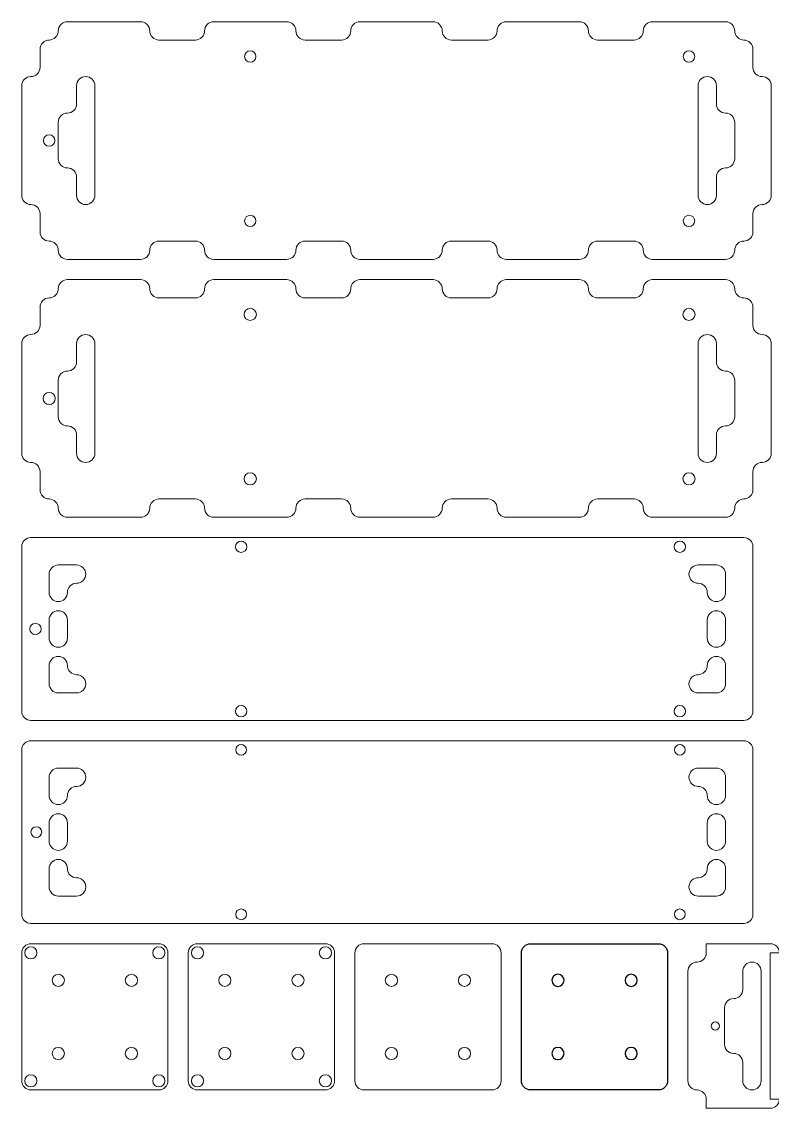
# Model space of a CAD drawing. Extents: x 1 to 124, y -115 to -1.
# Drawn here: x 1 to 74.9, y -108 to -1 of the extents above; entities that cross this region are included whole.
import ezdxf

# ---------------------------------------------------------------- set-up
doc = ezdxf.new("R2010")
doc.units = 0
doc.layers.get('0').update_dxf_attribs({"lineweight": 25})
for name, color, linetype, lineweight, true_color in [('1', 18, 'Continuous', 0, 0x000000), ('14', 18, 'Continuous', 0, 0x000000), ('15', 18, 'Continuous', 0, 0x000000), ('18', 18, 'Continuous', 0, 0x000000), ('19', 18, 'Continuous', 0, 0x000000), ('21', 18, 'Continuous', 0, 0x000000), ('22', 18, 'Continuous', 0, 0x000000), ('23', 18, 'Continuous', 0, 0x000000)]:
    doc.layers.add(name, color=color, linetype=linetype, lineweight=lineweight, true_color=true_color)

msp = doc.modelspace()

# ---------------------------------------------------------------- linework, layer by layer
at = {"flags": 128}
for points in [[(50.2, -92.7, -0.414214), (51.1, -91.8), (52, -91.8), (52.9, -91.8), (53.8, -91.8), (54.7, -91.8), (55.6, -91.8), (56.5, -91.8), (57.4, -91.8), (58.3, -91.8), (59.2, -91.8), (60.1, -91.8), (61, -91.8), (61.9, -91.8), (62.8, -91.8), (63.7, -91.8, -0.414214), (64.6, -92.7), (64.6, -93.6), (64.6, -94.5), (64.6, -95.4), (64.6, -96.3), (64.6, -97.2), (64.6, -98.1), (64.6, -99), (64.6, -99.9), (64.6, -100.8), (64.6, -101.7), (64.6, -102.6), (64.6, -103.5), (64.6, -104.4), (64.6, -105.3, -0.414214), (63.7, -106.2), (62.8, -106.2), (61.9, -106.2), (61, -106.2), (60.1, -106.2), (59.2, -106.2), (58.3, -106.2), (57.4, -106.2), (56.5, -106.2), (55.6, -106.2), (54.7, -106.2), (53.8, -106.2), (52.9, -106.2), (52, -106.2), (51.1, -106.2, -0.414214), (50.2, -105.3), (50.2, -104.4), (50.2, -103.5), (50.2, -102.6), (50.2, -101.7), (50.2, -100.8), (50.2, -99.9), (50.2, -99), (50.2, -98.1), (50.2, -97.2), (50.2, -96.3), (50.2, -95.4), (50.2, -94.5), (50.2, -93.6), (50.2, -92.7)], [(54.4, -95.4, 1), (53.2, -95.4, 1), (54.4, -95.4)], [(61.6, -95.4, 1), (60.4, -95.4, 1), (61.6, -95.4)], [(54.4, -102.6, 1), (53.2, -102.6, 1), (54.4, -102.6)], [(61.6, -102.6, 1), (60.4, -102.6, 1), (61.6, -102.6)]]:
    msp.add_lwpolyline(points, format="xyb", dxfattribs=at)
at = {"layer": '1', "flags": 128}
for points in [[(1, -92.7, -0.414214), (1.9, -91.8), (2.8, -91.8), (3.7, -91.8), (4.6, -91.8), (5.5, -91.8), (6.4, -91.8), (7.3, -91.8), (8.2, -91.8), (9.1, -91.8), (10, -91.8), (10.9, -91.8), (11.8, -91.8), (12.7, -91.8), (13.6, -91.8), (14.5, -91.8, -0.414214), (15.4, -92.7), (15.4, -93.6), (15.4, -94.5), (15.4, -95.4), (15.4, -96.3), (15.4, -97.2), (15.4, -98.1), (15.4, -99), (15.4, -99.9), (15.4, -100.8), (15.4, -101.7), (15.4, -102.6), (15.4, -103.5), (15.4, -104.4), (15.4, -105.3, -0.414214), (14.5, -106.2), (13.6, -106.2), (12.7, -106.2), (11.8, -106.2), (10.9, -106.2), (10, -106.2), (9.1, -106.2), (8.2, -106.2), (7.3, -106.2), (6.4, -106.2), (5.5, -106.2), (4.6, -106.2), (3.7, -106.2), (2.8, -106.2), (1.9, -106.2, -0.414214), (1, -105.3), (1, -104.4), (1, -103.5), (1, -102.6), (1, -101.7), (1, -100.8), (1, -99.9), (1, -99), (1, -98.1), (1, -97.2), (1, -96.3), (1, -95.4), (1, -94.5), (1, -93.6), (1, -92.7)], [(2.5, -92.7, 1), (1.3, -92.7, 1), (2.5, -92.7)], [(15.1, -92.7, 1), (13.9, -92.7, 1), (15.1, -92.7)], [(5.2, -95.4, 1), (4, -95.4, 1), (5.2, -95.4)], [(12.4, -95.4, 1), (11.2, -95.4, 1), (12.4, -95.4)], [(5.2, -102.6, 1), (4, -102.6, 1), (5.2, -102.6)], [(12.4, -102.6, 1), (11.2, -102.6, 1), (12.4, -102.6)], [(2.5, -105.3, 1), (1.3, -105.3, 1), (2.5, -105.3)], [(15.1, -105.3, 1), (13.9, -105.3, 1), (15.1, -105.3)]]:
    msp.add_lwpolyline(points, format="xyb", dxfattribs=at)
at = {"layer": '14', "flags": 128}
for points in [[(33.8, -92.7, -0.414214), (34.7, -91.8), (35.6, -91.8), (36.5, -91.8), (37.4, -91.8), (38.3, -91.8), (39.2, -91.8), (40.1, -91.8), (41, -91.8), (41.9, -91.8), (42.8, -91.8), (43.7, -91.8), (44.6, -91.8), (45.5, -91.8), (46.4, -91.8), (47.3, -91.8, -0.414214), (48.2, -92.7), (48.2, -93.6), (48.2, -94.5), (48.2, -95.4), (48.2, -96.3), (48.2, -97.2), (48.2, -98.1), (48.2, -99), (48.2, -99.9), (48.2, -100.8), (48.2, -101.7), (48.2, -102.6), (48.2, -103.5), (48.2, -104.4), (48.2, -105.3, -0.414214), (47.3, -106.2), (46.4, -106.2), (45.5, -106.2), (44.6, -106.2), (43.7, -106.2), (42.8, -106.2), (41.9, -106.2), (41, -106.2), (40.1, -106.2), (39.2, -106.2), (38.3, -106.2), (37.4, -106.2), (36.5, -106.2), (35.6, -106.2), (34.7, -106.2, -0.414214), (33.8, -105.3), (33.8, -104.4), (33.8, -103.5), (33.8, -102.6), (33.8, -101.7), (33.8, -100.8), (33.8, -99.9), (33.8, -99), (33.8, -98.1), (33.8, -97.2), (33.8, -96.3), (33.8, -95.4), (33.8, -94.5), (33.8, -93.6), (33.8, -92.7)], [(38, -95.4, 1), (36.8, -95.4, 1), (38, -95.4)], [(45.2, -95.4, 1), (44, -95.4, 1), (45.2, -95.4)], [(38, -102.6, 1), (36.8, -102.6, 1), (38, -102.6)], [(45.2, -102.6, 1), (44, -102.6, 1), (45.2, -102.6)]]:
    msp.add_lwpolyline(points, format="xyb", dxfattribs=at)
at = {"layer": '15', "flags": 128}
for points in [[(17.4, -92.7, -0.414214), (18.3, -91.8), (19.2, -91.8), (20.1, -91.8), (21, -91.8), (21.9, -91.8), (22.8, -91.8), (23.7, -91.8), (24.6, -91.8), (25.5, -91.8), (26.4, -91.8), (27.3, -91.8), (28.2, -91.8), (29.1, -91.8), (30, -91.8), (30.9, -91.8, -0.414214), (31.8, -92.7), (31.8, -93.6), (31.8, -94.5), (31.8, -95.4), (31.8, -96.3), (31.8, -97.2), (31.8, -98.1), (31.8, -99), (31.8, -99.9), (31.8, -100.8), (31.8, -101.7), (31.8, -102.6), (31.8, -103.5), (31.8, -104.4), (31.8, -105.3, -0.414214), (30.9, -106.2), (30, -106.2), (29.1, -106.2), (28.2, -106.2), (27.3, -106.2), (26.4, -106.2), (25.5, -106.2), (24.6, -106.2), (23.7, -106.2), (22.8, -106.2), (21.9, -106.2), (21, -106.2), (20.1, -106.2), (19.2, -106.2), (18.3, -106.2, -0.414214), (17.4, -105.3), (17.4, -104.4), (17.4, -103.5), (17.4, -102.6), (17.4, -101.7), (17.4, -100.8), (17.4, -99.9), (17.4, -99), (17.4, -98.1), (17.4, -97.2), (17.4, -96.3), (17.4, -95.4), (17.4, -94.5), (17.4, -93.6), (17.4, -92.7)], [(18.9, -92.7, 1), (17.7, -92.7, 1), (18.9, -92.7)], [(31.5, -92.7, 1), (30.3, -92.7, 1), (31.5, -92.7)], [(21.6, -95.4, 1), (20.4, -95.4, 1), (21.6, -95.4)], [(28.8, -95.4, 1), (27.6, -95.4, 1), (28.8, -95.4)], [(21.6, -102.6, 1), (20.4, -102.6, 1), (21.6, -102.6)], [(28.8, -102.6, 1), (27.6, -102.6, 1), (28.8, -102.6)], [(18.9, -105.3, 1), (17.7, -105.3, 1), (18.9, -105.3)], [(31.5, -105.3, 1), (30.3, -105.3, 1), (31.5, -105.3)]]:
    msp.add_lwpolyline(points, format="xyb", dxfattribs=at)
at = {"layer": '18', "flags": 128}
for points in [[(1, -72.7, -0.414214), (1.9, -71.8), (2.8, -71.8), (3.7, -71.8), (4.6, -71.8), (5.5, -71.8), (6.4, -71.8), (7.3, -71.8), (8.2, -71.8), (9.1, -71.8), (10, -71.8), (10.9, -71.8), (11.8, -71.8), (12.7, -71.8), (13.6, -71.8), (14.5, -71.8), (15.4, -71.8), (16.3, -71.8), (17.2, -71.8), (18.1, -71.8), (19, -71.8), (19.9, -71.8), (20.8, -71.8), (21.7, -71.8), (22.6, -71.8), (23.5, -71.8), (24.4, -71.8), (25.3, -71.8), (26.2, -71.8), (27.1, -71.8), (28, -71.8), (28.9, -71.8), (29.8, -71.8), (30.7, -71.8), (31.6, -71.8), (32.5, -71.8), (33.4, -71.8), (34.3, -71.8), (35.2, -71.8), (36.1, -71.8), (37, -71.8), (37.9, -71.8), (38.8, -71.8), (39.7, -71.8), (40.6, -71.8), (41.5, -71.8), (42.4, -71.8), (43.3, -71.8), (44.2, -71.8), (45.1, -71.8), (46, -71.8), (46.9, -71.8), (47.8, -71.8), (48.7, -71.8), (49.6, -71.8), (50.5, -71.8), (51.4, -71.8), (52.3, -71.8), (53.2, -71.8), (54.1, -71.8), (55, -71.8), (55.9, -71.8), (56.8, -71.8), (57.7, -71.8), (58.6, -71.8), (59.5, -71.8), (60.4, -71.8), (61.3, -71.8), (62.2, -71.8), (63.1, -71.8), (64, -71.8), (64.9, -71.8), (65.8, -71.8), (66.7, -71.8), (67.6, -71.8), (68.5, -71.8), (69.4, -71.8), (70.3, -71.8), (71.2, -71.8), (72.1, -71.8, -0.414214), (73, -72.7), (73, -73.6), (73, -74.5), (73, -75.4), (73, -76.3), (73, -77.2), (73, -78.1), (73, -79), (73, -79.9), (73, -80.8), (73, -81.7), (73, -82.6), (73, -83.5), (73, -84.4), (73, -85.3), (73, -86.2), (73, -87.1), (73, -88), (73, -88.9, -0.414214), (72.1, -89.8), (71.2, -89.8), (70.3, -89.8), (69.4, -89.8), (68.5, -89.8), (67.6, -89.8), (66.7, -89.8), (65.8, -89.8), (64.9, -89.8), (64, -89.8), (63.1, -89.8), (62.2, -89.8), (61.3, -89.8), (60.4, -89.8), (59.5, -89.8), (58.6, -89.8), (57.7, -89.8), (56.8, -89.8), (55.9, -89.8), (55, -89.8), (54.1, -89.8), (53.2, -89.8), (52.3, -89.8), (51.4, -89.8), (50.5, -89.8), (49.6, -89.8), (48.7, -89.8), (47.8, -89.8), (46.9, -89.8), (46, -89.8), (45.1, -89.8), (44.2, -89.8), (43.3, -89.8), (42.4, -89.8), (41.5, -89.8), (40.6, -89.8), (39.7, -89.8), (38.8, -89.8), (37.9, -89.8), (37, -89.8), (36.1, -89.8), (35.2, -89.8), (34.3, -89.8), (33.4, -89.8), (32.5, -89.8), (31.6, -89.8), (30.7, -89.8), (29.8, -89.8), (28.9, -89.8), (28, -89.8), (27.1, -89.8), (26.2, -89.8), (25.3, -89.8), (24.4, -89.8), (23.5, -89.8), (22.6, -89.8), (21.7, -89.8), (20.8, -89.8), (19.9, -89.8), (19, -89.8), (18.1, -89.8), (17.2, -89.8), (16.3, -89.8), (15.4, -89.8), (14.5, -89.8), (13.6, -89.8), (12.7, -89.8), (11.8, -89.8), (10.9, -89.8), (10, -89.8), (9.1, -89.8), (8.2, -89.8), (7.3, -89.8), (6.4, -89.8), (5.5, -89.8), (4.6, -89.8), (3.7, -89.8), (2.8, -89.8), (1.9, -89.8, -0.414214), (1, -88.9), (1, -88), (1, -87.1), (1, -86.2), (1, -85.3), (1, -84.4), (1, -83.5), (1, -82.6), (1, -81.7), (1, -80.8), (1, -79.9), (1, -79), (1, -78.1), (1, -77.2), (1, -76.3), (1, -75.4), (1, -74.5), (1, -73.6), (1, -72.7)], [(23.13, -72.7, 1), (22.07, -72.7, 1), (23.13, -72.7)], [(66.33, -72.7, 1), (65.27, -72.7, 1), (66.33, -72.7)], [(3.7, -75.4), (3.7, -76.3), (3.7, -77.2, 0.414214), (4.6, -78.1, 0.414214), (5.5, -77.2, -0.414214), (6.4, -76.3, 0.414214), (7.3, -75.4, 0.414214), (6.4, -74.5), (5.5, -74.5), (4.6, -74.5, 0.414214), (3.7, -75.4)], [(68.5, -74.5), (67.6, -74.5, 0.414214), (66.7, -75.4, 0.414214), (67.6, -76.3, -0.414214), (68.5, -77.2, 0.414214), (69.4, -78.1, 0.414214), (70.3, -77.2), (70.3, -76.3), (70.3, -75.4, 0.414214), (69.4, -74.5), (68.5, -74.5)], [(3.7, -80.8), (3.7, -81.7, 0.414214), (4.6, -82.6, 0.414214), (5.5, -81.7), (5.5, -80.8), (5.5, -79.9, 0.414214), (4.6, -79, 0.414214), (3.7, -79.9), (3.7, -80.8)], [(68.5, -80.8), (68.5, -81.7, 0.414214), (69.4, -82.6, 0.414214), (70.3, -81.7), (70.3, -80.8), (70.3, -79.9, 0.414214), (69.4, -79, 0.414214), (68.5, -79.9), (68.5, -80.8)], [(2.97, -80.8, 1), (1.91, -80.8, 1), (2.97, -80.8)], [(3.7, -84.4), (3.7, -85.3), (3.7, -86.2, 0.414214), (4.6, -87.1), (5.5, -87.1), (6.4, -87.1, 0.414214), (7.3, -86.2, 0.414214), (6.4, -85.3, -0.414214), (5.5, -84.4, 0.414214), (4.6, -83.5, 0.414214), (3.7, -84.4)], [(68.5, -84.4, -0.414214), (67.6, -85.3, 0.414214), (66.7, -86.2, 0.414214), (67.6, -87.1), (68.5, -87.1), (69.4, -87.1, 0.414214), (70.3, -86.2), (70.3, -85.3), (70.3, -84.4, 0.414214), (69.4, -83.5, 0.414214), (68.5, -84.4)], [(23.13, -88.9, 1), (22.07, -88.9, 1), (23.13, -88.9)], [(23.13, -88.9, 1), (22.07, -88.9, 1), (23.13, -88.9)], [(23.13, -88.9, 1), (22.07, -88.9, 1), (23.13, -88.9)], [(23.13, -88.9, 1), (22.07, -88.9, 1), (23.13, -88.9)], [(23.13, -88.9, 1), (22.07, -88.9, 1), (23.13, -88.9)], [(66.33, -88.9, 1), (65.27, -88.9, 1), (66.33, -88.9)]]:
    msp.add_lwpolyline(points, format="xyb", dxfattribs=at)
at = {"layer": '19', "flags": 128}
for points in [[(1, -52.7, -0.414214), (1.9, -51.8), (2.8, -51.8), (3.7, -51.8), (4.6, -51.8), (5.5, -51.8), (6.4, -51.8), (7.3, -51.8), (8.2, -51.8), (9.1, -51.8), (10, -51.8), (10.9, -51.8), (11.8, -51.8), (12.7, -51.8), (13.6, -51.8), (14.5, -51.8), (15.4, -51.8), (16.3, -51.8), (17.2, -51.8), (18.1, -51.8), (19, -51.8), (19.9, -51.8), (20.8, -51.8), (21.7, -51.8), (22.6, -51.8), (23.5, -51.8), (24.4, -51.8), (25.3, -51.8), (26.2, -51.8), (27.1, -51.8), (28, -51.8), (28.9, -51.8), (29.8, -51.8), (30.7, -51.8), (31.6, -51.8), (32.5, -51.8), (33.4, -51.8), (34.3, -51.8), (35.2, -51.8), (36.1, -51.8), (37, -51.8), (37.9, -51.8), (38.8, -51.8), (39.7, -51.8), (40.6, -51.8), (41.5, -51.8), (42.4, -51.8), (43.3, -51.8), (44.2, -51.8), (45.1, -51.8), (46, -51.8), (46.9, -51.8), (47.8, -51.8), (48.7, -51.8), (49.6, -51.8), (50.5, -51.8), (51.4, -51.8), (52.3, -51.8), (53.2, -51.8), (54.1, -51.8), (55, -51.8), (55.9, -51.8), (56.8, -51.8), (57.7, -51.8), (58.6, -51.8), (59.5, -51.8), (60.4, -51.8), (61.3, -51.8), (62.2, -51.8), (63.1, -51.8), (64, -51.8), (64.9, -51.8), (65.8, -51.8), (66.7, -51.8), (67.6, -51.8), (68.5, -51.8), (69.4, -51.8), (70.3, -51.8), (71.2, -51.8), (72.1, -51.8, -0.414214), (73, -52.7), (73, -53.6), (73, -54.5), (73, -55.4), (73, -56.3), (73, -57.2), (73, -58.1), (73, -59), (73, -59.9), (73, -60.8), (73, -61.7), (73, -62.6), (73, -63.5), (73, -64.4), (73, -65.3), (73, -66.2), (73, -67.1), (73, -68), (73, -68.9, -0.414214), (72.1, -69.8), (71.2, -69.8), (70.3, -69.8), (69.4, -69.8), (68.5, -69.8), (67.6, -69.8), (66.7, -69.8), (65.8, -69.8), (64.9, -69.8), (64, -69.8), (63.1, -69.8), (62.2, -69.8), (61.3, -69.8), (60.4, -69.8), (59.5, -69.8), (58.6, -69.8), (57.7, -69.8), (56.8, -69.8), (55.9, -69.8), (55, -69.8), (54.1, -69.8), (53.2, -69.8), (52.3, -69.8), (51.4, -69.8), (50.5, -69.8), (49.6, -69.8), (48.7, -69.8), (47.8, -69.8), (46.9, -69.8), (46, -69.8), (45.1, -69.8), (44.2, -69.8), (43.3, -69.8), (42.4, -69.8), (41.5, -69.8), (40.6, -69.8), (39.7, -69.8), (38.8, -69.8), (37.9, -69.8), (37, -69.8), (36.1, -69.8), (35.2, -69.8), (34.3, -69.8), (33.4, -69.8), (32.5, -69.8), (31.6, -69.8), (30.7, -69.8), (29.8, -69.8), (28.9, -69.8), (28, -69.8), (27.1, -69.8), (26.2, -69.8), (25.3, -69.8), (24.4, -69.8), (23.5, -69.8), (22.6, -69.8), (21.7, -69.8), (20.8, -69.8), (19.9, -69.8), (19, -69.8), (18.1, -69.8), (17.2, -69.8), (16.3, -69.8), (15.4, -69.8), (14.5, -69.8), (13.6, -69.8), (12.7, -69.8), (11.8, -69.8), (10.9, -69.8), (10, -69.8), (9.1, -69.8), (8.2, -69.8), (7.3, -69.8), (6.4, -69.8), (5.5, -69.8), (4.6, -69.8), (3.7, -69.8), (2.8, -69.8), (1.9, -69.8, -0.414214), (1, -68.9), (1, -68), (1, -67.1), (1, -66.2), (1, -65.3), (1, -64.4), (1, -63.5), (1, -62.6), (1, -61.7), (1, -60.8), (1, -59.9), (1, -59), (1, -58.1), (1, -57.2), (1, -56.3), (1, -55.4), (1, -54.5), (1, -53.6), (1, -52.7)], [(23.16, -52.7, 1), (22.04, -52.7, 1), (23.16, -52.7)], [(66.36, -52.7, 1), (65.24, -52.7, 1), (66.36, -52.7)], [(3.7, -55.4), (3.7, -56.3), (3.7, -57.2, 0.414214), (4.6, -58.1, 0.414214), (5.5, -57.2, -0.414214), (6.4, -56.3, 0.414214), (7.3, -55.4, 0.414214), (6.4, -54.5), (5.5, -54.5), (4.6, -54.5, 0.414214), (3.7, -55.4)], [(68.5, -54.5), (67.6, -54.5, 0.414214), (66.7, -55.4, 0.414214), (67.6, -56.3, -0.414214), (68.5, -57.2, 0.414214), (69.4, -58.1, 0.414214), (70.3, -57.2), (70.3, -56.3), (70.3, -55.4, 0.414214), (69.4, -54.5), (68.5, -54.5)], [(3.7, -60.8), (3.7, -61.7, 0.414214), (4.6, -62.6, 0.414214), (5.5, -61.7), (5.5, -60.8), (5.5, -59.9, 0.414214), (4.6, -59, 0.414214), (3.7, -59.9), (3.7, -60.8)], [(68.5, -60.8), (68.5, -61.7, 0.414214), (69.4, -62.6, 0.414214), (70.3, -61.7), (70.3, -60.8), (70.3, -59.9, 0.414214), (69.4, -59, 0.414214), (68.5, -59.9), (68.5, -60.8)], [(2.91, -60.8, 1), (1.79, -60.8, 1), (2.91, -60.8)], [(3.7, -64.4), (3.7, -65.3), (3.7, -66.2, 0.414214), (4.6, -67.1), (5.5, -67.1), (6.4, -67.1, 0.414214), (7.3, -66.2, 0.414214), (6.4, -65.3, -0.414214), (5.5, -64.4, 0.414214), (4.6, -63.5, 0.414214), (3.7, -64.4)], [(68.5, -64.4, -0.414214), (67.6, -65.3, 0.414214), (66.7, -66.2, 0.414214), (67.6, -67.1), (68.5, -67.1), (69.4, -67.1, 0.414214), (70.3, -66.2), (70.3, -65.3), (70.3, -64.4, 0.414214), (69.4, -63.5, 0.414214), (68.5, -64.4)], [(23.16, -68.9, 1), (22.04, -68.9, 1), (23.16, -68.9)], [(66.36, -68.9, 1), (65.24, -68.9, 1), (66.36, -68.9)]]:
    msp.add_lwpolyline(points, format="xyb", dxfattribs=at)
at = {"layer": '21', "flags": 128}
for points in [[(66.6, -95.4), (66.6, -94.5, -0.414214), (67.5, -93.6, 0.414214), (68.4, -92.7), (68.4, -91.8), (69.3, -91.8), (70.2, -91.8), (71.1, -91.8), (72, -91.8), (72.9, -91.8), (73.8, -91.8), (74.7, -91.8, -0.414214), (75.6, -92.7), (74.7, -92.7), (74.7, -93.6), (74.7, -94.5), (74.7, -95.4), (74.7, -96.3), (74.7, -97.2), (74.7, -98.1), (74.7, -99), (74.7, -99.9), (74.7, -100.8), (74.7, -101.7), (74.7, -102.6), (74.7, -103.5), (74.7, -104.4), (74.7, -105.3), (74.7, -106.2), (74.7, -107.1), (75.6, -107.1, -0.414214), (74.7, -108), (73.8, -108), (72.9, -108), (72, -108), (71.1, -108), (70.2, -108), (69.3, -108), (68.4, -108), (68.4, -107.1, 0.414214), (67.5, -106.2, -0.414214), (66.6, -105.3), (66.6, -104.4), (66.6, -103.5), (66.6, -102.6), (66.6, -101.7), (66.6, -100.8), (66.6, -99.9), (66.6, -99), (66.6, -98.1), (66.6, -97.2), (66.6, -96.3), (66.6, -95.4)], [(70.2, -98.1), (70.2, -99), (70.2, -99.9), (70.2, -100.8), (70.2, -101.7, 0.414214), (71.1, -102.6, -0.414214), (72, -103.5), (72, -104.4), (72, -105.3, 0.414214), (72.9, -106.2, 0.414214), (73.8, -105.3), (73.8, -104.4), (73.8, -103.5), (73.8, -102.6), (73.8, -101.7), (73.8, -100.8), (73.8, -99.9), (73.8, -99), (73.8, -98.1), (73.8, -97.2), (73.8, -96.3), (73.8, -95.4), (73.8, -94.5, 0.414214), (72.9, -93.6, 0.414214), (72, -94.5), (72, -95.4), (72, -96.3, -0.414214), (71.1, -97.2, 0.414214), (70.2, -98.1)], [(69.7, -99.9, 1), (68.9, -99.9, 1), (69.7, -99.9)]]:
    msp.add_lwpolyline(points, format="xyb", dxfattribs=at)
at = {"layer": '22', "flags": 128}
for points in [[(4.6, -27.3, -0.414214), (5.5, -26.4), (6.4, -26.4), (7.3, -26.4), (8.2, -26.4), (9.1, -26.4), (10, -26.4), (10.9, -26.4), (11.8, -26.4), (12.7, -26.4, -0.414214), (13.6, -27.3, 0.414214), (14.5, -28.2), (15.4, -28.2), (16.3, -28.2), (17.2, -28.2), (18.1, -28.2, 0.414214), (19, -27.3, -0.414214), (19.9, -26.4), (20.8, -26.4), (21.7, -26.4), (22.6, -26.4), (23.5, -26.4), (24.4, -26.4), (25.3, -26.4), (26.2, -26.4), (27.1, -26.4, -0.414214), (28, -27.3, 0.414214), (28.9, -28.2), (29.8, -28.2), (30.7, -28.2), (31.6, -28.2), (32.5, -28.2, 0.414214), (33.4, -27.3, -0.414214), (34.3, -26.4), (35.2, -26.4), (36.1, -26.4), (37, -26.4), (37.9, -26.4), (38.8, -26.4), (39.7, -26.4), (40.6, -26.4), (41.5, -26.4, -0.414214), (42.4, -27.3, 0.414214), (43.3, -28.2), (44.2, -28.2), (45.1, -28.2), (46, -28.2), (46.9, -28.2, 0.414214), (47.8, -27.3, -0.414214), (48.7, -26.4), (49.6, -26.4), (50.5, -26.4), (51.4, -26.4), (52.3, -26.4), (53.2, -26.4), (54.1, -26.4), (55, -26.4), (55.9, -26.4, -0.414214), (56.8, -27.3, 0.414214), (57.7, -28.2), (58.6, -28.2), (59.5, -28.2), (60.4, -28.2), (61.3, -28.2, 0.414214), (62.2, -27.3, -0.414214), (63.1, -26.4), (64, -26.4), (64.9, -26.4), (65.8, -26.4), (66.7, -26.4), (67.6, -26.4), (68.5, -26.4), (69.4, -26.4), (70.3, -26.4, -0.414214), (71.2, -27.3, 0.414214), (72.1, -28.2, -0.414214), (73, -29.1), (73, -30), (73, -30.9, 0.414214), (73.9, -31.8, -0.414214), (74.8, -32.7), (74.8, -33.6), (74.8, -34.5), (74.8, -35.4), (74.8, -36.3), (74.8, -37.2), (74.8, -38.1), (74.8, -39), (74.8, -39.9), (74.8, -40.8), (74.8, -41.7), (74.8, -42.6), (74.8, -43.5, -0.414214), (73.9, -44.4, 0.414214), (73, -45.3), (73, -46.2), (73, -47.1, -0.414214), (72.1, -48, 0.414214), (71.2, -48.9, -0.414214), (70.3, -49.8), (69.4, -49.8), (68.5, -49.8), (67.6, -49.8), (66.7, -49.8), (65.8, -49.8), (64.9, -49.8), (64, -49.8), (63.1, -49.8, -0.414214), (62.2, -48.9, 0.414214), (61.3, -48), (60.4, -48), (59.5, -48), (58.6, -48), (57.7, -48, 0.414214), (56.8, -48.9, -0.414214), (55.9, -49.8), (55, -49.8), (54.1, -49.8), (53.2, -49.8), (52.3, -49.8), (51.4, -49.8), (50.5, -49.8), (49.6, -49.8), (48.7, -49.8, -0.414214), (47.8, -48.9, 0.414214), (46.9, -48), (46, -48), (45.1, -48), (44.2, -48), (43.3, -48, 0.414214), (42.4, -48.9, -0.414214), (41.5, -49.8), (40.6, -49.8), (39.7, -49.8), (38.8, -49.8), (37.9, -49.8), (37, -49.8), (36.1, -49.8), (35.2, -49.8), (34.3, -49.8, -0.414214), (33.4, -48.9, 0.414214), (32.5, -48), (31.6, -48), (30.7, -48), (29.8, -48), (28.9, -48, 0.414214), (28, -48.9, -0.414214), (27.1, -49.8), (26.2, -49.8), (25.3, -49.8), (24.4, -49.8), (23.5, -49.8), (22.6, -49.8), (21.7, -49.8), (20.8, -49.8), (19.9, -49.8, -0.414214), (19, -48.9, 0.414214), (18.1, -48), (17.2, -48), (16.3, -48), (15.4, -48), (14.5, -48, 0.414214), (13.6, -48.9, -0.414214), (12.7, -49.8), (11.8, -49.8), (10.9, -49.8), (10, -49.8), (9.1, -49.8), (8.2, -49.8), (7.3, -49.8), (6.4, -49.8), (5.5, -49.8, -0.414214), (4.6, -48.9, 0.414214), (3.7, -48, -0.414214), (2.8, -47.1), (2.8, -46.2), (2.8, -45.3, 0.414214), (1.9, -44.4, -0.414214), (1, -43.5), (1, -42.6), (1, -41.7), (1, -40.8), (1, -39.9), (1, -39), (1, -38.1), (1, -37.2), (1, -36.3), (1, -35.4), (1, -34.5), (1, -33.6), (1, -32.7, -0.414214), (1.9, -31.8, 0.414214), (2.8, -30.9), (2.8, -30), (2.8, -29.1, -0.414214), (3.7, -28.2, 0.414214), (4.6, -27.3)], [(24.1, -29.82, 1), (22.9, -29.82, 1), (24.1, -29.82)], [(67.3, -29.82, 1), (66.1, -29.82, 1), (67.3, -29.82)], [(8.2, -43.5), (8.2, -42.6), (8.2, -41.7), (8.2, -40.8), (8.2, -39.9), (8.2, -39), (8.2, -38.1), (8.2, -37.2), (8.2, -36.3), (8.2, -35.4), (8.2, -34.5), (8.2, -33.6), (8.2, -32.7, 0.414214), (7.3, -31.8, 0.414214), (6.4, -32.7), (6.4, -33.6), (6.4, -34.5, -0.414214), (5.5, -35.4, 0.414214), (4.6, -36.3), (4.6, -37.2), (4.6, -38.1), (4.6, -39), (4.6, -39.9, 0.414214), (5.5, -40.8, -0.414214), (6.4, -41.7), (6.4, -42.6), (6.4, -43.5, 0.414214), (7.3, -44.4, 0.414214), (8.2, -43.5)], [(67.6, -32.7, -0.414214), (68.5, -31.8, -0.414214), (69.4, -32.7), (69.4, -33.6), (69.4, -34.5, 0.414214), (70.3, -35.4, -0.414214), (71.2, -36.3), (71.2, -37.2), (71.2, -38.1), (71.2, -39), (71.2, -39.9, -0.414214), (70.3, -40.8, 0.414214), (69.4, -41.7), (69.4, -42.6), (69.4, -43.5, -0.414214), (68.5, -44.4, -0.414214), (67.6, -43.5), (67.6, -42.6), (67.6, -41.7), (67.6, -40.8), (67.6, -39.9), (67.6, -39), (67.6, -38.1), (67.6, -37.2), (67.6, -36.3), (67.6, -35.4), (67.6, -34.5), (67.6, -33.6), (67.6, -32.7)], [(4.3, -38.1, 1), (3.1, -38.1, 1), (4.3, -38.1)], [(24.1, -46.02, 1), (22.9, -46.02, 1), (24.1, -46.02)], [(67.3, -46.02, 1), (66.1, -46.02, 1), (67.3, -46.02)]]:
    msp.add_lwpolyline(points, format="xyb", dxfattribs=at)
at = {"layer": '23', "flags": 128}
for points in [[(1, -8.2), (1, -7.3, -0.414214), (1.9, -6.4, 0.414214), (2.8, -5.5), (2.8, -4.6), (2.8, -3.7, -0.414214), (3.7, -2.8, 0.414214), (4.6, -1.9, -0.414214), (5.5, -1), (6.4, -1), (7.3, -1), (8.2, -1), (9.1, -1), (10, -1), (10.9, -1), (11.8, -1), (12.7, -1, -0.414214), (13.6, -1.9, 0.414214), (14.5, -2.8), (15.4, -2.8), (16.3, -2.8), (17.2, -2.8), (18.1, -2.8, 0.414214), (19, -1.9, -0.414214), (19.9, -1), (20.8, -1), (21.7, -1), (22.6, -1), (23.5, -1), (24.4, -1), (25.3, -1), (26.2, -1), (27.1, -1, -0.414214), (28, -1.9, 0.414214), (28.9, -2.8), (29.8, -2.8), (30.7, -2.8), (31.6, -2.8), (32.5, -2.8, 0.414214), (33.4, -1.9, -0.414214), (34.3, -1), (35.2, -1), (36.1, -1), (37, -1), (37.9, -1), (38.8, -1), (39.7, -1), (40.6, -1), (41.5, -1, -0.414214), (42.4, -1.9, 0.414214), (43.3, -2.8), (44.2, -2.8), (45.1, -2.8), (46, -2.8), (46.9, -2.8, 0.414214), (47.8, -1.9, -0.414214), (48.7, -1), (49.6, -1), (50.5, -1), (51.4, -1), (52.3, -1), (53.2, -1), (54.1, -1), (55, -1), (55.9, -1, -0.414214), (56.8, -1.9, 0.414214), (57.7, -2.8), (58.6, -2.8), (59.5, -2.8), (60.4, -2.8), (61.3, -2.8, 0.414214), (62.2, -1.9, -0.414214), (63.1, -1), (64, -1), (64.9, -1), (65.8, -1), (66.7, -1), (67.6, -1), (68.5, -1), (69.4, -1), (70.3, -1, -0.414214), (71.2, -1.9, 0.414214), (72.1, -2.8, -0.414214), (73, -3.7), (73, -4.6), (73, -5.5, 0.414214), (73.9, -6.4, -0.414214), (74.8, -7.3), (74.8, -8.2), (74.8, -9.1), (74.8, -10), (74.8, -10.9), (74.8, -11.8), (74.8, -12.7), (74.8, -13.6), (74.8, -14.5), (74.8, -15.4), (74.8, -16.3), (74.8, -17.2), (74.8, -18.1, -0.414214), (73.9, -19, 0.414214), (73, -19.9), (73, -20.8), (73, -21.7, -0.414214), (72.1, -22.6, 0.414214), (71.2, -23.5, -0.414214), (70.3, -24.4), (69.4, -24.4), (68.5, -24.4), (67.6, -24.4), (66.7, -24.4), (65.8, -24.4), (64.9, -24.4), (64, -24.4), (63.1, -24.4, -0.414214), (62.2, -23.5, 0.414214), (61.3, -22.6), (60.4, -22.6), (59.5, -22.6), (58.6, -22.6), (57.7, -22.6, 0.414214), (56.8, -23.5, -0.414214), (55.9, -24.4), (55, -24.4), (54.1, -24.4), (53.2, -24.4), (52.3, -24.4), (51.4, -24.4), (50.5, -24.4), (49.6, -24.4), (48.7, -24.4, -0.414214), (47.8, -23.5, 0.414214), (46.9, -22.6), (46, -22.6), (45.1, -22.6), (44.2, -22.6), (43.3, -22.6, 0.414214), (42.4, -23.5, -0.414214), (41.5, -24.4), (40.6, -24.4), (39.7, -24.4), (38.8, -24.4), (37.9, -24.4), (37, -24.4), (36.1, -24.4), (35.2, -24.4), (34.3, -24.4, -0.414214), (33.4, -23.5, 0.414214), (32.5, -22.6), (31.6, -22.6), (30.7, -22.6), (29.8, -22.6), (28.9, -22.6, 0.414214), (28, -23.5, -0.414214), (27.1, -24.4), (26.2, -24.4), (25.3, -24.4), (24.4, -24.4), (23.5, -24.4), (22.6, -24.4), (21.7, -24.4), (20.8, -24.4), (19.9, -24.4, -0.414214), (19, -23.5, 0.414214), (18.1, -22.6), (17.2, -22.6), (16.3, -22.6), (15.4, -22.6), (14.5, -22.6, 0.414214), (13.6, -23.5, -0.414214), (12.7, -24.4), (11.8, -24.4), (10.9, -24.4), (10, -24.4), (9.1, -24.4), (8.2, -24.4), (7.3, -24.4), (6.4, -24.4), (5.5, -24.4, -0.414214), (4.6, -23.5, 0.414214), (3.7, -22.6, -0.414214), (2.8, -21.7), (2.8, -20.8), (2.8, -19.9, 0.414214), (1.9, -19, -0.414214), (1, -18.1), (1, -17.2), (1, -16.3), (1, -15.4), (1, -14.5), (1, -13.6), (1, -12.7), (1, -11.8), (1, -10.9), (1, -10), (1, -9.1), (1, -8.2)], [(24.06, -4.42, 1), (22.94, -4.42, 1), (24.06, -4.42)], [(67.26, -4.42, 1), (66.14, -4.42, 1), (67.26, -4.42)], [(4.6, -10.9), (4.6, -11.8), (4.6, -12.7), (4.6, -13.6), (4.6, -14.5, 0.414214), (5.5, -15.4, -0.414214), (6.4, -16.3), (6.4, -17.2), (6.4, -18.1, 0.414214), (7.3, -19, 0.414214), (8.2, -18.1), (8.2, -17.2), (8.2, -16.3), (8.2, -15.4), (8.2, -14.5), (8.2, -13.6), (8.2, -12.7), (8.2, -11.8), (8.2, -10.9), (8.2, -10), (8.2, -9.1), (8.2, -8.2), (8.2, -7.3, 0.414214), (7.3, -6.4, 0.414214), (6.4, -7.3), (6.4, -8.2), (6.4, -9.1, -0.414214), (5.5, -10, 0.414214), (4.6, -10.9)], [(67.6, -7.3), (67.6, -8.2), (67.6, -9.1), (67.6, -10), (67.6, -10.9), (67.6, -11.8), (67.6, -12.7), (67.6, -13.6), (67.6, -14.5), (67.6, -15.4), (67.6, -16.3), (67.6, -17.2), (67.6, -18.1, 0.414214), (68.5, -19, 0.414214), (69.4, -18.1), (69.4, -17.2), (69.4, -16.3, -0.414214), (70.3, -15.4, 0.414214), (71.2, -14.5), (71.2, -13.6), (71.2, -12.7), (71.2, -11.8), (71.2, -10.9, 0.414214), (70.3, -10, -0.414214), (69.4, -9.1), (69.4, -8.2), (69.4, -7.3, 0.414214), (68.5, -6.4, 0.414214), (67.6, -7.3)], [(4.26, -12.7, 1), (3.14, -12.7, 1), (4.26, -12.7)], [(24.06, -20.62, 1), (22.94, -20.62, 1), (24.06, -20.62)], [(67.26, -20.62, 1), (66.14, -20.62, 1), (67.26, -20.62)]]:
    msp.add_lwpolyline(points, format="xyb", dxfattribs=at)

doc.saveas('drawing.dxf')
